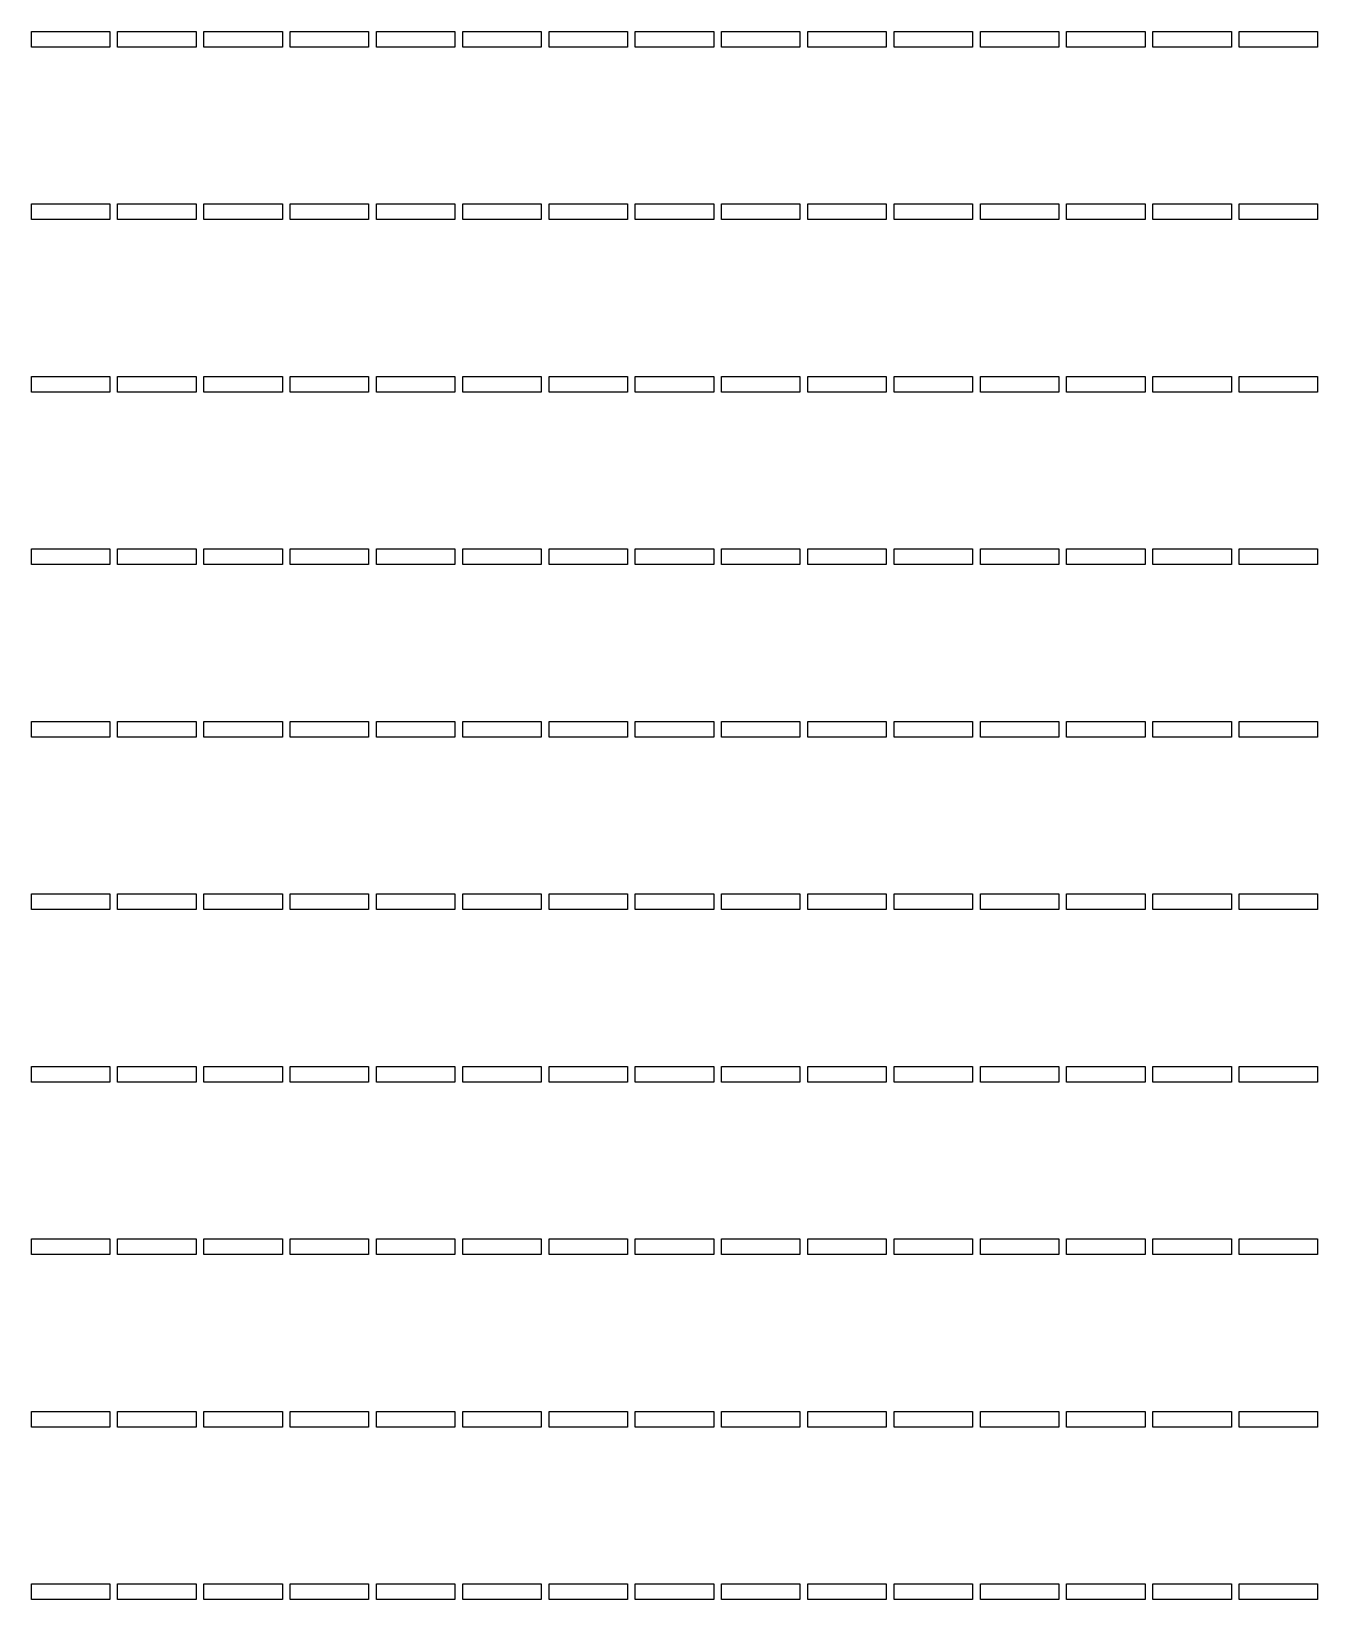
# Model space of a CAD drawing. Extents: x 0 to 16.4, y 1 to 21.
import ezdxf

# ---------------------------------------------------------------- set-up
doc = ezdxf.new("R2010")
doc.units = 0
doc.layers.add('L2D0', color=1, linetype='CONTINUOUS')

msp = doc.modelspace()

# ---------------------------------------------------------------- linework, layer by layer
at = {"layer": 'L2D0'}
for points in [[(0, 20.8), (0, 21), (1, 21), (1, 20.8)], [(1.1, 20.8), (1.1, 21), (2.1, 21), (2.1, 20.8)], [(2.2, 20.8), (2.2, 21), (3.2, 21), (3.2, 20.8)], [(3.3, 20.8), (3.3, 21), (4.3, 21), (4.3, 20.8)], [(4.4, 20.8), (4.4, 21), (5.4, 21), (5.4, 20.8)], [(5.5, 20.8), (5.5, 21), (6.5, 21), (6.5, 20.8)], [(6.6, 20.8), (6.6, 21), (7.6, 21), (7.6, 20.8)], [(7.7, 20.8), (7.7, 21), (8.7, 21), (8.7, 20.8)], [(8.8, 20.8), (8.8, 21), (9.8, 21), (9.8, 20.8)], [(9.9, 20.8), (9.9, 21), (10.9, 21), (10.9, 20.8)], [(11, 20.8), (11, 21), (12, 21), (12, 20.8)], [(12.1, 20.8), (12.1, 21), (13.1, 21), (13.1, 20.8)], [(13.2, 20.8), (13.2, 21), (14.2, 21), (14.2, 20.8)], [(14.3, 20.8), (14.3, 21), (15.3, 21), (15.3, 20.8)], [(15.4, 20.8), (15.4, 21), (16.4, 21), (16.4, 20.8)], [(0, 18.6), (0, 18.8), (1, 18.8), (1, 18.6)], [(1.1, 18.6), (1.1, 18.8), (2.1, 18.8), (2.1, 18.6)], [(2.2, 18.6), (2.2, 18.8), (3.2, 18.8), (3.2, 18.6)], [(3.3, 18.6), (3.3, 18.8), (4.3, 18.8), (4.3, 18.6)], [(4.4, 18.6), (4.4, 18.8), (5.4, 18.8), (5.4, 18.6)], [(5.5, 18.6), (5.5, 18.8), (6.5, 18.8), (6.5, 18.6)], [(6.6, 18.6), (6.6, 18.8), (7.6, 18.8), (7.6, 18.6)], [(7.7, 18.6), (7.7, 18.8), (8.7, 18.8), (8.7, 18.6)], [(8.8, 18.6), (8.8, 18.8), (9.8, 18.8), (9.8, 18.6)], [(9.9, 18.6), (9.9, 18.8), (10.9, 18.8), (10.9, 18.6)], [(11, 18.6), (11, 18.8), (12, 18.8), (12, 18.6)], [(12.1, 18.6), (12.1, 18.8), (13.1, 18.8), (13.1, 18.6)], [(13.2, 18.6), (13.2, 18.8), (14.2, 18.8), (14.2, 18.6)], [(14.3, 18.6), (14.3, 18.8), (15.3, 18.8), (15.3, 18.6)], [(15.4, 18.6), (15.4, 18.8), (16.4, 18.8), (16.4, 18.6)], [(0, 16.4), (0, 16.6), (1, 16.6), (1, 16.4)], [(1.1, 16.4), (1.1, 16.6), (2.1, 16.6), (2.1, 16.4)], [(2.2, 16.4), (2.2, 16.6), (3.2, 16.6), (3.2, 16.4)], [(3.3, 16.4), (3.3, 16.6), (4.3, 16.6), (4.3, 16.4)], [(4.4, 16.4), (4.4, 16.6), (5.4, 16.6), (5.4, 16.4)], [(5.5, 16.4), (5.5, 16.6), (6.5, 16.6), (6.5, 16.4)], [(6.6, 16.4), (6.6, 16.6), (7.6, 16.6), (7.6, 16.4)], [(7.7, 16.4), (7.7, 16.6), (8.7, 16.6), (8.7, 16.4)], [(8.8, 16.4), (8.8, 16.6), (9.8, 16.6), (9.8, 16.4)], [(9.9, 16.4), (9.9, 16.6), (10.9, 16.6), (10.9, 16.4)], [(11, 16.4), (11, 16.6), (12, 16.6), (12, 16.4)], [(12.1, 16.4), (12.1, 16.6), (13.1, 16.6), (13.1, 16.4)], [(13.2, 16.4), (13.2, 16.6), (14.2, 16.6), (14.2, 16.4)], [(14.3, 16.4), (14.3, 16.6), (15.3, 16.6), (15.3, 16.4)], [(15.4, 16.4), (15.4, 16.6), (16.4, 16.6), (16.4, 16.4)], [(0, 14.2), (0, 14.4), (1, 14.4), (1, 14.2)], [(1.1, 14.2), (1.1, 14.4), (2.1, 14.4), (2.1, 14.2)], [(2.2, 14.2), (2.2, 14.4), (3.2, 14.4), (3.2, 14.2)], [(3.3, 14.2), (3.3, 14.4), (4.3, 14.4), (4.3, 14.2)], [(4.4, 14.2), (4.4, 14.4), (5.4, 14.4), (5.4, 14.2)], [(5.5, 14.2), (5.5, 14.4), (6.5, 14.4), (6.5, 14.2)], [(6.6, 14.2), (6.6, 14.4), (7.6, 14.4), (7.6, 14.2)], [(7.7, 14.2), (7.7, 14.4), (8.7, 14.4), (8.7, 14.2)], [(8.8, 14.2), (8.8, 14.4), (9.8, 14.4), (9.8, 14.2)], [(9.9, 14.2), (9.9, 14.4), (10.9, 14.4), (10.9, 14.2)], [(11, 14.2), (11, 14.4), (12, 14.4), (12, 14.2)], [(12.1, 14.2), (12.1, 14.4), (13.1, 14.4), (13.1, 14.2)], [(13.2, 14.2), (13.2, 14.4), (14.2, 14.4), (14.2, 14.2)], [(14.3, 14.2), (14.3, 14.4), (15.3, 14.4), (15.3, 14.2)], [(15.4, 14.2), (15.4, 14.4), (16.4, 14.4), (16.4, 14.2)], [(0, 12), (0, 12.2), (1, 12.2), (1, 12)], [(1.1, 12), (1.1, 12.2), (2.1, 12.2), (2.1, 12)], [(2.2, 12), (2.2, 12.2), (3.2, 12.2), (3.2, 12)], [(3.3, 12), (3.3, 12.2), (4.3, 12.2), (4.3, 12)], [(4.4, 12), (4.4, 12.2), (5.4, 12.2), (5.4, 12)], [(5.5, 12), (5.5, 12.2), (6.5, 12.2), (6.5, 12)], [(6.6, 12), (6.6, 12.2), (7.6, 12.2), (7.6, 12)], [(7.7, 12), (7.7, 12.2), (8.7, 12.2), (8.7, 12)], [(8.8, 12), (8.8, 12.2), (9.8, 12.2), (9.8, 12)], [(9.9, 12), (9.9, 12.2), (10.9, 12.2), (10.9, 12)], [(11, 12), (11, 12.2), (12, 12.2), (12, 12)], [(12.1, 12), (12.1, 12.2), (13.1, 12.2), (13.1, 12)], [(13.2, 12), (13.2, 12.2), (14.2, 12.2), (14.2, 12)], [(14.3, 12), (14.3, 12.2), (15.3, 12.2), (15.3, 12)], [(15.4, 12), (15.4, 12.2), (16.4, 12.2), (16.4, 12)], [(0, 9.8), (0, 10), (1, 10), (1, 9.8)], [(1.1, 9.8), (1.1, 10), (2.1, 10), (2.1, 9.8)], [(2.2, 9.8), (2.2, 10), (3.2, 10), (3.2, 9.8)], [(3.3, 9.8), (3.3, 10), (4.3, 10), (4.3, 9.8)], [(4.4, 9.8), (4.4, 10), (5.4, 10), (5.4, 9.8)], [(5.5, 9.8), (5.5, 10), (6.5, 10), (6.5, 9.8)], [(6.6, 9.8), (6.6, 10), (7.6, 10), (7.6, 9.8)], [(7.7, 9.8), (7.7, 10), (8.7, 10), (8.7, 9.8)], [(8.8, 9.8), (8.8, 10), (9.8, 10), (9.8, 9.8)], [(9.9, 9.8), (9.9, 10), (10.9, 10), (10.9, 9.8)], [(11, 9.8), (11, 10), (12, 10), (12, 9.8)], [(12.1, 9.8), (12.1, 10), (13.1, 10), (13.1, 9.8)], [(13.2, 9.8), (13.2, 10), (14.2, 10), (14.2, 9.8)], [(14.3, 9.8), (14.3, 10), (15.3, 10), (15.3, 9.8)], [(15.4, 9.8), (15.4, 10), (16.4, 10), (16.4, 9.8)], [(0, 7.6), (0, 7.8), (1, 7.8), (1, 7.6)], [(1.1, 7.6), (1.1, 7.8), (2.1, 7.8), (2.1, 7.6)], [(2.2, 7.6), (2.2, 7.8), (3.2, 7.8), (3.2, 7.6)], [(3.3, 7.6), (3.3, 7.8), (4.3, 7.8), (4.3, 7.6)], [(4.4, 7.6), (4.4, 7.8), (5.4, 7.8), (5.4, 7.6)], [(5.5, 7.6), (5.5, 7.8), (6.5, 7.8), (6.5, 7.6)], [(6.6, 7.6), (6.6, 7.8), (7.6, 7.8), (7.6, 7.6)], [(7.7, 7.6), (7.7, 7.8), (8.7, 7.8), (8.7, 7.6)], [(8.8, 7.6), (8.8, 7.8), (9.8, 7.8), (9.8, 7.6)], [(9.9, 7.6), (9.9, 7.8), (10.9, 7.8), (10.9, 7.6)], [(11, 7.6), (11, 7.8), (12, 7.8), (12, 7.6)], [(12.1, 7.6), (12.1, 7.8), (13.1, 7.8), (13.1, 7.6)], [(13.2, 7.6), (13.2, 7.8), (14.2, 7.8), (14.2, 7.6)], [(14.3, 7.6), (14.3, 7.8), (15.3, 7.8), (15.3, 7.6)], [(15.4, 7.6), (15.4, 7.8), (16.4, 7.8), (16.4, 7.6)], [(0, 5.4), (0, 5.6), (1, 5.6), (1, 5.4)], [(1.1, 5.4), (1.1, 5.6), (2.1, 5.6), (2.1, 5.4)], [(2.2, 5.4), (2.2, 5.6), (3.2, 5.6), (3.2, 5.4)], [(3.3, 5.4), (3.3, 5.6), (4.3, 5.6), (4.3, 5.4)], [(4.4, 5.4), (4.4, 5.6), (5.4, 5.6), (5.4, 5.4)], [(5.5, 5.4), (5.5, 5.6), (6.5, 5.6), (6.5, 5.4)], [(6.6, 5.4), (6.6, 5.6), (7.6, 5.6), (7.6, 5.4)], [(7.7, 5.4), (7.7, 5.6), (8.7, 5.6), (8.7, 5.4)], [(8.8, 5.4), (8.8, 5.6), (9.8, 5.6), (9.8, 5.4)], [(9.9, 5.4), (9.9, 5.6), (10.9, 5.6), (10.9, 5.4)], [(11, 5.4), (11, 5.6), (12, 5.6), (12, 5.4)], [(12.1, 5.4), (12.1, 5.6), (13.1, 5.6), (13.1, 5.4)], [(13.2, 5.4), (13.2, 5.6), (14.2, 5.6), (14.2, 5.4)], [(14.3, 5.4), (14.3, 5.6), (15.3, 5.6), (15.3, 5.4)], [(15.4, 5.4), (15.4, 5.6), (16.4, 5.6), (16.4, 5.4)], [(0, 3.2), (0, 3.4), (1, 3.4), (1, 3.2)], [(1.1, 3.2), (1.1, 3.4), (2.1, 3.4), (2.1, 3.2)], [(2.2, 3.2), (2.2, 3.4), (3.2, 3.4), (3.2, 3.2)], [(3.3, 3.2), (3.3, 3.4), (4.3, 3.4), (4.3, 3.2)], [(4.4, 3.2), (4.4, 3.4), (5.4, 3.4), (5.4, 3.2)], [(5.5, 3.2), (5.5, 3.4), (6.5, 3.4), (6.5, 3.2)], [(6.6, 3.2), (6.6, 3.4), (7.6, 3.4), (7.6, 3.2)], [(7.7, 3.2), (7.7, 3.4), (8.7, 3.4), (8.7, 3.2)], [(8.8, 3.2), (8.8, 3.4), (9.8, 3.4), (9.8, 3.2)], [(9.9, 3.2), (9.9, 3.4), (10.9, 3.4), (10.9, 3.2)], [(11, 3.2), (11, 3.4), (12, 3.4), (12, 3.2)], [(12.1, 3.2), (12.1, 3.4), (13.1, 3.4), (13.1, 3.2)], [(13.2, 3.2), (13.2, 3.4), (14.2, 3.4), (14.2, 3.2)], [(14.3, 3.2), (14.3, 3.4), (15.3, 3.4), (15.3, 3.2)], [(15.4, 3.2), (15.4, 3.4), (16.4, 3.4), (16.4, 3.2)], [(0, 1), (0, 1.2), (1, 1.2), (1, 1)], [(1.1, 1), (1.1, 1.2), (2.1, 1.2), (2.1, 1)], [(2.2, 1), (2.2, 1.2), (3.2, 1.2), (3.2, 1)], [(3.3, 1), (3.3, 1.2), (4.3, 1.2), (4.3, 1)], [(4.4, 1), (4.4, 1.2), (5.4, 1.2), (5.4, 1)], [(5.5, 1), (5.5, 1.2), (6.5, 1.2), (6.5, 1)], [(6.6, 1), (6.6, 1.2), (7.6, 1.2), (7.6, 1)], [(7.7, 1), (7.7, 1.2), (8.7, 1.2), (8.7, 1)], [(8.8, 1), (8.8, 1.2), (9.8, 1.2), (9.8, 1)], [(9.9, 1), (9.9, 1.2), (10.9, 1.2), (10.9, 1)], [(11, 1), (11, 1.2), (12, 1.2), (12, 1)], [(12.1, 1), (12.1, 1.2), (13.1, 1.2), (13.1, 1)], [(13.2, 1), (13.2, 1.2), (14.2, 1.2), (14.2, 1)], [(14.3, 1), (14.3, 1.2), (15.3, 1.2), (15.3, 1)], [(15.4, 1), (15.4, 1.2), (16.4, 1.2), (16.4, 1)]]:
    msp.add_lwpolyline(points, close=True, dxfattribs=at)

doc.saveas('drawing.dxf')
